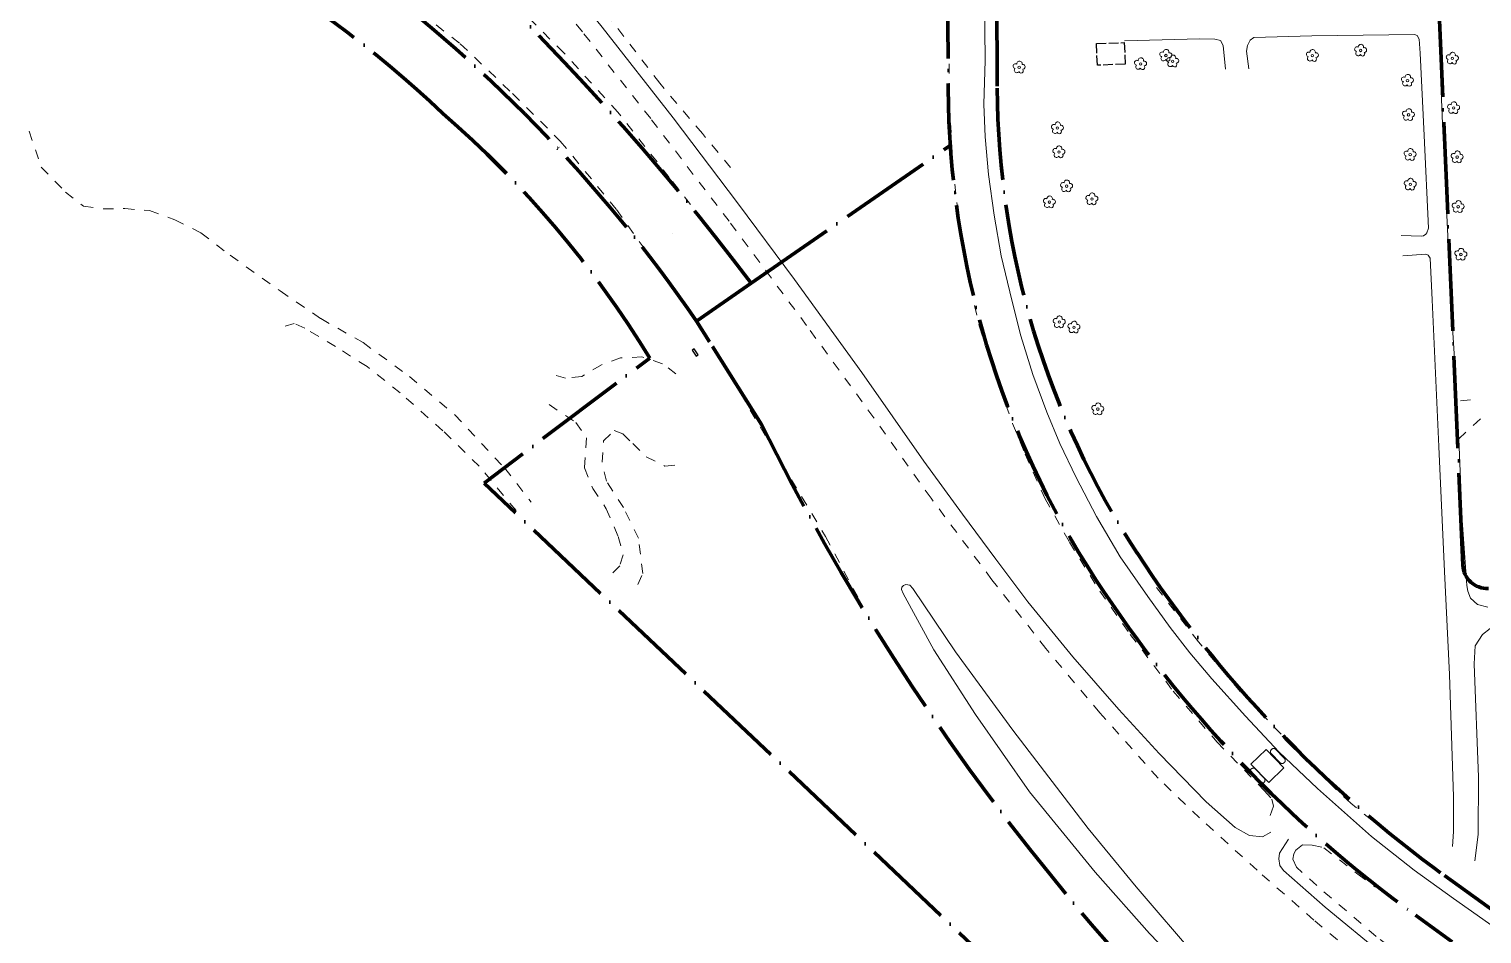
# Model space of a CAD drawing. Header units: metres. Extents: x 153803 to 154505, y 6403132 to 6403840.
# Drawn here: x 153820.1 to 154057.1, y 6403285 to 6403432.5 of the extents above; entities that cross this region are included whole.
import ezdxf

# ---------------------------------------------------------------- set-up
doc = ezdxf.new("R2010")
doc.units = ezdxf.units.M
for name, pattern in [('Användninggräns', [19.1, 15, -2, 0.1, -2]), ('Hus', [2, 1.6, -0.4]), ('Vägkant-kantremsa', [3.2, 1.6, -1.6])]:
    doc.linetypes.add(name, pattern=pattern)
for name, color, linetype, lineweight in [('BYG_TAKKONTUR_BYGG_L', 4, 'Hus', 25), ('BYG_UNDERJORDISK_ANLÄG', 51, 'Continuous', 25), ('DP_ANVÄNDNING_GRÄNS', 143, 'Användninggräns', 70), ('OVE_TEXT_GATUNAMN', 239, 'Continuous', 5), ('PRI_MARKSLAG_LÖVTRÄD', 100, 'Continuous', 18), ('PRI_TEK_SKÅP', 7, 'Continuous', 25), ('PRI_VÄG_KANTSTÖD', 34, 'Continuous', 18), ('PRI_VÄG_REFUG', 34, 'Continuous', 18), ('PRI_VÄG_VÄGKANT', 34, 'Vägkant-kantremsa', 18)]:
    doc.layers.add(name, color=color, linetype=linetype, lineweight=lineweight)

# ---------------------------------------------------------------- blocks, each defined once
blk = doc.blocks.new('PRI_T_SKÅP')
for p, q in [((0.6, 0.2), (-0.6, 0.2)), ((-0.6, 0.2), (-0.6, -0.2)), ((0.6, -0.2), (0.6, 0.2)), ((-0.6, -0.2), (0.6, -0.2))]:
    blk.add_line(p, q)
blk = doc.blocks.new('PRI_M_LÖVTRÄD')
blk.add_circle((0, 0), 0.2)
for centre, radius, start, end in [((-0.601762, 0.206006), 0.384732, 57.341651, 261.23001), ((0.047722, 0.56156), 0.443002, 345.022908, 184.096476), ((0.585988, 0.07036), 0.392534, 269.444378, 106.321877), ((-0.395828, -0.476108), 0.401424, 131.233971, 330.911027), ((0.306072, -0.564084), 0.367104, 196.976003, 41.224955)]:
    blk.add_arc(centre, radius, start, end)
blk = doc.blocks.new('OSYNLIG')
blk.add_circle((0, 0), 0.005)

msp = doc.modelspace()

# ---------------------------------------------------------------- linework, layer by layer
at = {"layer": 'BYG_TAKKONTUR_BYGG_L'}
msp.add_polyline3d([(153994.23, 6403430.11, 86.88), (153998.78, 6403430.29, 86.88), (153998.93, 6403426.77, 86.93), (153994.38, 6403426.58, 86.93)], close=True, dxfattribs=at)
at = {"layer": 'BYG_UNDERJORDISK_ANLÄG'}
msp.add_polyline3d([(154019.44, 6403312.61, 84.41), (154021.93, 6403315.02, 84.34), (154024.82, 6403312.05, 84.3), (154022.34, 6403309.63, 84.37)], close=True, dxfattribs=at)
at = {"layer": 'DP_ANVÄNDNING_GRÄNS', "flags": 128}
for points in [[(153969.05, 6403595.51), (153970.05, 6403422.81)], [(154054, 6403345.1), (154049.85, 6403441.3)], [(153977.96, 6403438.2), (153978.05, 6403422.86)], [(153937.92, 6403391.06), (153970.4, 6403413.51)], [(153937.93, 6403391.06), (153928.98, 6403384.88)], [(153931.13, 6403381.51), (153928.98, 6403384.88)], [(153939.61, 6403368.01), (153931.13, 6403381.51)], [(154234.94, 6403158.31), (154210.63, 6403157.29), (154070.34, 6403131.62), (154058.59, 6403203.08), (153894.35, 6403358.47), (153921.38, 6403378.84)], [(154050.99, 6403294.49), (154074.79, 6403277.26)], [(154046.3, 6403288.01), (154052.25, 6403283.69)]]:
    msp.add_lwpolyline(points, dxfattribs=at)
for points in [[(153937.92, 6403391.06, 0.043471), (153887.4, 6403446.99)], [(153887.62, 6403418.73, 0.061902), (153850.48, 6403446.09)], [(153928.98, 6403384.88, 0.0855), (153871.57, 6403443.83)], [(153970.05, 6403422.81, 0.144246), (153994.15, 6403342.71)], [(153978.05, 6403422.86, 0.144407), (154000.89, 6403347.01)], [(153921.38, 6403378.84, 0.077695), (153887.61, 6403418.72)], [(153939.61, 6403368.01, 0.111575), (154048.97, 6403233.21)], [(154000.85, 6403347.08, 0.091706), (154051.06, 6403294.43)], [(154054, 6403345.1, 0.413615), (154058.17, 6403341.28)], [(153994.15, 6403342.71, 0.091696), (154046.36, 6403287.95)]]:
    msp.add_lwpolyline(points, format="xyb", dxfattribs=at)
at = {"layer": 'PRI_VÄG_KANTSTÖD'}
for points in [[(153896.47, 6403456.56, 101.73), (153896.92, 6403454.44, 101.69), (153898.02, 6403452.28, 101.51), (153901.45, 6403447.92, 101.14), (153904.19, 6403444.46, 100.87), (153913.6, 6403432.78, 99.81), (153925.17, 6403418.01, 98.35), (153935.68, 6403404.17, 96.97), (153945, 6403391.67, 95.41), (153955.96, 6403376.5, 93.32), (153966.09, 6403362.03, 91.87), (153972.41, 6403353.42, 90.81), (153977.85, 6403346.04, 89.91), (153983.04, 6403339.12, 88.98), (153990.38, 6403330.15, 87.71), (153997.88, 6403321.57, 86.57), (154004.47, 6403314.37, 85.75), (154012.12, 6403306.49, 84.79), (154016.86, 6403302.32, 84.3), (154019.19, 6403301, 84.06), (154021.3, 6403300.8, 84.01), (154022.7, 6403301.54, 83.9)], [(154060.57, 6403285.04, 83.85), (154052.47, 6403290.74, 84.13), (154046.08, 6403295.36, 84.06), (154039.1, 6403300.83, 84.03), (154030.28, 6403308.66, 84.12), (154023.98, 6403314.67, 84.14), (154018.53, 6403320.46, 84.29), (154013.07, 6403326.56, 84.43), (154009.44, 6403330.81, 84.38), (154006.26, 6403334.93, 84.47), (154002.59, 6403339.97, 84.47), (153998.08, 6403346.44, 84.58), (153994.26, 6403353.02, 84.52), (153990.93, 6403359.36, 84.54), (153988.24, 6403364.9, 84.67), (153986.14, 6403370.05, 84.7), (153983.87, 6403376.19, 84.71), (153981.9, 6403382.49, 84.77), (153980.41, 6403388.26, 84.79), (153978.69, 6403395.51, 84.82), (153977.53, 6403402.12, 84.9), (153976.62, 6403408.8, 84.9), (153976.09, 6403414.94, 84.9), (153975.88, 6403420.22, 84.99), (153976.07, 6403427.34, 85.07), (153975.97, 6403437.52, 85.18)], [(154036.19, 6403434.59, 84.42), (154049.95, 6403434.53, 84.51), (154050.68, 6403417.04, 84.39), (154052.07, 6403387.3, 83.99), (154053.08, 6403371.81, 83.96)], [(153998.8, 6403430.59, 84.77), (154011.11, 6403430.91, 84.6), (154013.52, 6403430.85, 84.62), (154014.45, 6403430.63, 84.63), (154014.89, 6403429.81, 84.62), (154015.31, 6403425.96, 84.56)], [(154043.95, 6403398.81, 84.37), (154047.2, 6403398.71, 84.23), (154047.6, 6403398.8, 84.23), (154047.97, 6403399.07, 84.23), (154048.13, 6403399.28, 84.24), (154048.42, 6403400, 84.24), (154047.69, 6403415.11, 84.39), (154047.01, 6403428.55, 84.48), (154046.9, 6403430.84, 84.48), (154046.55, 6403431.44, 84.49), (154046.13, 6403431.62, 84.49), (154029.34, 6403431.37, 84.43), (154019.89, 6403431.11, 84.56), (154019.29, 6403430.66, 84.57), (154018.85, 6403429.79, 84.57), (154018.73, 6403428.91, 84.57), (154019.09, 6403425.98, 84.63)], [(154044.21, 6403395.49, 84.15), (154047.95, 6403395.77, 84.26), (154048.36, 6403395.64, 84.26), (154048.67, 6403395.15, 84.26), (154049, 6403388.36, 84.15), (154050.09, 6403364.41, 83.97), (154051.02, 6403344.07, 83.84), (154051.8, 6403327.23, 83.55), (154052.5, 6403307.33, 81.46), (154052.5, 6403301.65, 80.99), (154052.3, 6403299.23, 80.9)], [(154058.06, 6403338.24, 83.85), (154056.41, 6403338.68, 83.91), (154055.27, 6403339.69, 83.91), (154054.79, 6403340.82, 83.91), (154054.64, 6403341.74, 83.84), (154053.9, 6403352.4, 83.95), (154053.32, 6403365.69, 83.95)], [(154055.97, 6403296.9, 80.92), (154056.48, 6403301.18, 80.9), (154056.54, 6403310.53, 81.68), (154055.83, 6403329.01, 83.64), (154056.01, 6403331.93, 83.68), (154057.2, 6403333.75, 83.7), (154058.46, 6403334.78, 83.7), (154059.96, 6403335.48, 83.7), (154063.88, 6403335.81, 83.71), (154078.96, 6403336.88, 83.78), (154095.13, 6403337.43, 83.82), (154097.88, 6403336.51, 83.77), (154101.64, 6403334.08, 83.69), (154101.98, 6403333.58, 83.69), (154102.17, 6403332.88, 83.68)], [(154025.58, 6403300.39, 83.84), (154024.1, 6403298.14, 83.65), (154023.99, 6403297.2, 83.62), (154024.17, 6403296.09, 83.54), (154024.76, 6403295.31, 83.41), (154031.55, 6403289.31, 82.48), (154041.04, 6403281.49, 81.34), (154044.76, 6403278.46, 80.9)]]:
    msp.add_polyline3d(points, dxfattribs=at)
at = {"layer": 'PRI_VÄG_REFUG'}
for points in [[(154023.08, 6403265.18, 86.52), (154016.22, 6403271.37, 87.04), (154010.02, 6403277.65, 87.58), (154002.91, 6403285, 88.34), (153994.02, 6403295.04, 89.2), (153983.32, 6403308.13, 90.4), (153974.52, 6403320.72, 91.27), (153967.69, 6403331.3, 92.14), (153962.69, 6403340.45, 92.88), (153962.46, 6403341.09, 92.88), (153962.47, 6403341.49, 92.87), (153962.74, 6403341.74, 92.87), (153963.13, 6403341.9, 92.87), (153963.8, 6403341.83, 92.87), (153964.29, 6403341.29, 92.87), (153971.26, 6403330.97, 92.05), (153980.57, 6403318.18, 90.87), (153992.91, 6403302.12, 89.55), (154000.7, 6403292.61, 88.78), (154010.89, 6403280.79, 87.71), (154020.89, 6403270.3, 86.75), (154027.96, 6403263.65, 86.1)], [(154019.31, 6403311.22, 84.49), (154019.29, 6403311.27, 84.49), (154019.28, 6403311.33, 84.49), (154019.27, 6403311.38, 84.49), (154019.27, 6403311.44, 84.49), (154019.27, 6403311.49, 84.49), (154019.28, 6403311.55, 84.49), (154019.3, 6403311.6, 84.49), (154019.32, 6403311.66, 84.49), (154019.35, 6403311.71, 84.49), (154019.38, 6403311.75, 84.49), (154019.41, 6403311.8, 84.49), (154019.45, 6403311.84, 84.49), (154019.47, 6403311.86, 84.49), (154019.52, 6403311.89, 84.49), (154019.57, 6403311.92, 84.49), (154019.62, 6403311.95, 84.49), (154019.67, 6403311.97, 84.49), (154019.72, 6403311.98, 84.49), (154019.78, 6403311.99, 84.49), (154019.83, 6403312, 84.49), (154019.89, 6403312, 84.49), (154019.95, 6403311.99, 84.49), (154020, 6403311.98, 84.49), (154020.06, 6403311.96, 84.49), (154020.07, 6403311.95, 84.49), (154021.66, 6403310.28, 84.49)], [(154021.66, 6403310.28, 84.49), (154021.68, 6403310.23, 84.49), (154021.7, 6403310.18, 84.49), (154021.72, 6403310.13, 84.49), (154021.72, 6403310.08, 84.49), (154021.73, 6403310.02, 84.49), (154021.72, 6403309.97, 84.49), (154021.72, 6403309.92, 84.49), (154021.7, 6403309.87, 84.49), (154021.69, 6403309.82, 84.49), (154021.66, 6403309.77, 84.49), (154021.64, 6403309.73, 84.49), (154021.61, 6403309.68, 84.49), (154021.57, 6403309.65, 84.49), (154021.56, 6403309.63, 84.49), (154021.52, 6403309.6, 84.49), (154021.47, 6403309.57, 84.49), (154021.43, 6403309.54, 84.49), (154021.38, 6403309.52, 84.49), (154021.33, 6403309.51, 84.49), (154021.28, 6403309.49, 84.49), (154021.23, 6403309.49, 84.49), (154021.18, 6403309.49, 84.49), (154021.12, 6403309.49, 84.49), (154021.07, 6403309.5, 84.49), (154021.02, 6403309.52, 84.49), (154020.97, 6403309.53, 84.49), (154020.93, 6403309.56, 84.49), (154020.88, 6403309.59, 84.49), (154019.31, 6403311.22, 84.49)]]:
    msp.add_polyline3d(points, dxfattribs=at)
msp.add_polyline3d([(154022.66, 6403314.45, 84.44), (154022.64, 6403314.5, 84.44), (154022.63, 6403314.55, 84.44), (154022.62, 6403314.61, 84.44), (154022.62, 6403314.66, 84.44), (154022.62, 6403314.71, 84.44), (154022.63, 6403314.76, 84.44), (154022.64, 6403314.81, 84.44), (154022.66, 6403314.86, 84.44), (154022.68, 6403314.91, 84.44), (154022.71, 6403314.95, 84.44), (154022.74, 6403314.99, 84.44), (154022.77, 6403315.03, 84.44), (154022.78, 6403315.04, 84.44), (154022.82, 6403315.07, 84.44), (154022.86, 6403315.1, 84.44), (154022.9, 6403315.13, 84.44), (154022.95, 6403315.15, 84.44), (154023, 6403315.17, 84.44), (154023.05, 6403315.18, 84.44), (154023.1, 6403315.19, 84.44), (154023.16, 6403315.19, 84.44), (154023.21, 6403315.19, 84.44), (154023.26, 6403315.18, 84.44), (154023.31, 6403315.16, 84.44), (154023.36, 6403315.15, 84.44), (154023.39, 6403315.13, 84.44), (154024.92, 6403313.54, 84.37), (154024.95, 6403313.5, 84.37), (154024.97, 6403313.46, 84.37), (154024.99, 6403313.41, 84.37), (154025, 6403313.36, 84.37), (154025.01, 6403313.32, 84.37), (154025.02, 6403313.27, 84.37), (154025.02, 6403313.22, 84.37), (154025.01, 6403313.17, 84.37), (154025, 6403313.12, 84.37), (154024.99, 6403313.07, 84.37), (154024.97, 6403313.03, 84.37), (154024.94, 6403312.98, 84.37), (154024.92, 6403312.94, 84.37), (154024.91, 6403312.93, 84.37), (154024.87, 6403312.89, 84.37), (154024.84, 6403312.86, 84.37), (154024.8, 6403312.83, 84.37), (154024.76, 6403312.8, 84.37), (154024.71, 6403312.78, 84.37), (154024.67, 6403312.76, 84.37), (154024.62, 6403312.75, 84.37), (154024.57, 6403312.74, 84.37), (154024.52, 6403312.74, 84.37), (154024.47, 6403312.74, 84.37), (154024.42, 6403312.75, 84.37), (154024.37, 6403312.76, 84.37), (154024.33, 6403312.78, 84.37), (154024.28, 6403312.8, 84.37), (154024.24, 6403312.82, 84.37), (154024.23, 6403312.82, 84.37)], close=True, dxfattribs=at)
at = {"layer": 'PRI_VÄG_VÄGKANT'}
for points in [[(153931.97, 6403398.82, 97.28), (153924.54, 6403408.3, 98.31), (153916.19, 6403418.92, 99.06), (153907.37, 6403428.6, 100.01), (153898.44, 6403437.47, 101.08), (153892.07, 6403443.9, 101.62), (153883.79, 6403450.61, 102.26), (153876.34, 6403456.63, 102.95), (153868.13, 6403463.02, 103.61), (153857.09, 6403470.46, 104.48), (153848.83, 6403475.39, 104.91), (153845.49, 6403477.8, 105.29)], [(153934.57, 6403409.9, 97.53), (153929.95, 6403415.47, 98.11), (153922.99, 6403423.67, 99.01), (153914.61, 6403434.63, 99.91), (153904.59, 6403447.03, 101.13), (153899.82, 6403453.19, 101.5), (153898.95, 6403454.59, 101.64), (153898.67, 6403456.01, 101.65)], [(153857.3, 6403452.8, 103.05), (153868.64, 6403446.67, 102.35), (153881.49, 6403437.08, 101.14), (153890.47, 6403430.1, 100.33), (153899, 6403421.96, 99.49), (153906.77, 6403414.23, 98.7), (153915.94, 6403403.07, 97.74), (153926.57, 6403388.24, 96.67), (153932.93, 6403378.66, 95.67), (153941.22, 6403364.49, 94.73), (153950.03, 6403349.76, 93.55), (153956.15, 6403338.35, 92.85)], [(154042.4, 6403267.2, 81.04), (154043.67, 6403271.34, 80.93), (154043.91, 6403273.18, 80.89), (154043.96, 6403274.19, 80.84), (154043.56, 6403275.27, 80.89), (154038.43, 6403279.87, 81.73), (154029.69, 6403287.21, 82.78), (154020.43, 6403295.35, 83.63), (154011.05, 6403303.87, 84.78), (154004.29, 6403310.34, 85.53), (153994.78, 6403321.02, 86.92), (153985.98, 6403331.5, 88.31), (153977.19, 6403342.71, 89.73), (153967.25, 6403356, 91.44), (153957.9, 6403369.12, 93.11), (153946.95, 6403384.17, 94.76), (153934.3, 6403401.17, 96.81), (153921.53, 6403417.88, 98.47), (153910.38, 6403432.05, 99.94), (153900.9, 6403444.12, 101.05), (153898.89, 6403446.01, 100.99), (153896.56, 6403447.53, 101.21)], [(153970.16, 6403433.24, 85.24), (153970.26, 6403420.41, 84.99), (153970.8, 6403410.39, 84.99), (153971.48, 6403404.21, 84.98), (153972.25, 6403397.61, 84.91), (153973.61, 6403390.53, 84.88), (153975.16, 6403383.93, 84.74), (153977.34, 6403377.28, 84.8), (153980.56, 6403368.15, 84.72), (153982.63, 6403363.17, 84.63), (153985.87, 6403355.92, 84.58), (153989.82, 6403348.82, 84.45), (153994.78, 6403340.82, 84.4), (153999.74, 6403333.8, 84.45), (154006.76, 6403324.53, 84.34), (154013.91, 6403316.24, 84.24), (154021.6, 6403308.32, 84.23), (154022.84, 6403306.94, 84.06), (154023.1, 6403305.8, 84.04), (154022.34, 6403303.59, 84.04)], [(153820.13, 6403415.85, 100.74), (153822.13, 6403409.98, 100.16), (153826.06, 6403405.92, 99.6), (153829.02, 6403403.61, 99.34), (153832.29, 6403403.19, 99.19), (153835.73, 6403403.22, 99.25), (153839.76, 6403402.88, 99.85), (153843.92, 6403401.4, 100.49), (153848.17, 6403399.24, 101.02), (153852.92, 6403395.6, 101.14), (153861.07, 6403389.81, 100.95), (153867.7, 6403385.28, 101.26), (153874.61, 6403381.37, 101.55), (153882.18, 6403375.83, 100.77), (153889.56, 6403369.6, 100.11), (153897.71, 6403360.9, 99.88), (153902.04, 6403355.35, 99.79)], [(153899.57, 6403353.97, 99.86), (153893.55, 6403361.21, 99.87), (153887.63, 6403367, 100.15), (153880.68, 6403373.18, 100.76), (153875.29, 6403377.45, 101.43), (153870.12, 6403380.72, 101.37), (153865.11, 6403383.73, 100.93), (153863.38, 6403384.46, 100.76), (153861.89, 6403384.02, 100.68)], [(153925.65, 6403376.3, 95.57), (153923.46, 6403377.93, 95.69), (153920.09, 6403379.03, 95.78), (153916.62, 6403378.86, 95.86), (153913.48, 6403377.74, 95.72), (153910.28, 6403375.82, 95.84), (153907.65, 6403375.58, 96.06), (153905.31, 6403376.2, 96.13)], [(153904.94, 6403371.25, 96.14), (153909.31, 6403368.34, 95.95), (153911.04, 6403365.82, 96.16), (153910.74, 6403360.93, 96.82), (153912.08, 6403357.6, 97.19), (153914.29, 6403354.29, 97.5), (153916.23, 6403349.75, 98.09), (153917.05, 6403346.75, 98.43), (153916.48, 6403344.99, 99), (153915.06, 6403343.55, 99.18)], [(154055.22, 6403372.01, 84.12), (154053.08, 6403371.81, 83.96)], [(154053.32, 6403365.69, 83.95), (154056.92, 6403368.99, 84.24)], [(153919.44, 6403341.93, 99.01), (153920.25, 6403343.71, 98.56), (153919.52, 6403349.47, 98.03), (153917.09, 6403354.47, 97.2), (153914.3, 6403358.76, 96.3), (153913.6, 6403361.86, 95.32), (153913.84, 6403365.34, 95.24), (153915.55, 6403367.03, 94.85), (153917, 6403366.5, 94.88), (153918.59, 6403364.89, 94.48), (153920.81, 6403362.76, 94.12), (153923.85, 6403361.24, 94.11), (153926.83, 6403361.49, 94.16)], [(154046.71, 6403297.55, 83.94), (154035.71, 6403306.25, 83.87), (154028.78, 6403312.92, 83.95), (154017.66, 6403324.5, 84.13), (154010.87, 6403332.58, 84.38), (154003.77, 6403341.75, 84.44)], [(154047.06, 6403280.51, 80.79), (154044.34, 6403281.15, 81.17), (154039.86, 6403284.55, 81.82), (154030.17, 6403292.84, 82.92), (154026.85, 6403295.84, 83.45), (154026.29, 6403297.13, 83.48), (154026.45, 6403298, 83.6), (154026.78, 6403298.59, 83.68), (154027.84, 6403299.47, 83.99)], [(154027.84, 6403299.47, 83.99), (154029.44, 6403299.45, 84.03), (154031.33, 6403299, 84.06), (154036.85, 6403294.69, 84.17), (154039.74, 6403292.59, 84.02)]]:
    msp.add_polyline3d(points, dxfattribs=at)

# ---------------------------------------------------------------- block references
at = {"layer": 'OVE_TEXT_GATUNAMN', "xscale": 0.01, "yscale": 0.01, "zscale": 0.01}
msp.add_blockref('OSYNLIG', (153925.15, 6403399.16), dxfattribs=at)
at = {"layer": 'PRI_MARKSLAG_LÖVTRÄD'}
for p in [(154037.33, 6403429, 84.35), (154001.43, 6403426.8, 84.54), (154005.56, 6403428.17, 84.53), (154006.68, 6403427.24, 84.52), (154029.46, 6403428.15, 84.5), (154052.29, 6403427.7, 84.21), (153981.63, 6403426.25, 85.11), (154044.97, 6403424.09, 84.45), (154052.49, 6403419.63, 84.14), (154045.14, 6403418.5, 84.46), (153987.87, 6403416.34, 84.66), (153988.11, 6403412.43, 84.63), (154045.41, 6403412.01, 84.56), (154053.07, 6403411.61, 84.2), (153989.36, 6403406.87, 84.52), (154045.43, 6403407.16, 84.38), (153986.56, 6403404.27, 84.55), (153993.5, 6403404.77, 84.23), (154053.24, 6403403.51, 84.12), (154053.68, 6403395.73, 84.04), (153988.17, 6403384.71, 84.43), (153990.57, 6403383.87, 84.29), (153994.46, 6403370.52, 84.22)]:
    msp.add_blockref('PRI_M_LÖVTRÄD', p, dxfattribs=at)
at = {"layer": 'PRI_TEK_SKÅP', "rotation": 123.8759990895033}
msp.add_blockref('PRI_T_SKÅP', (153928.79, 6403379.74, 97.22), dxfattribs=at)

doc.saveas('drawing.dxf')
